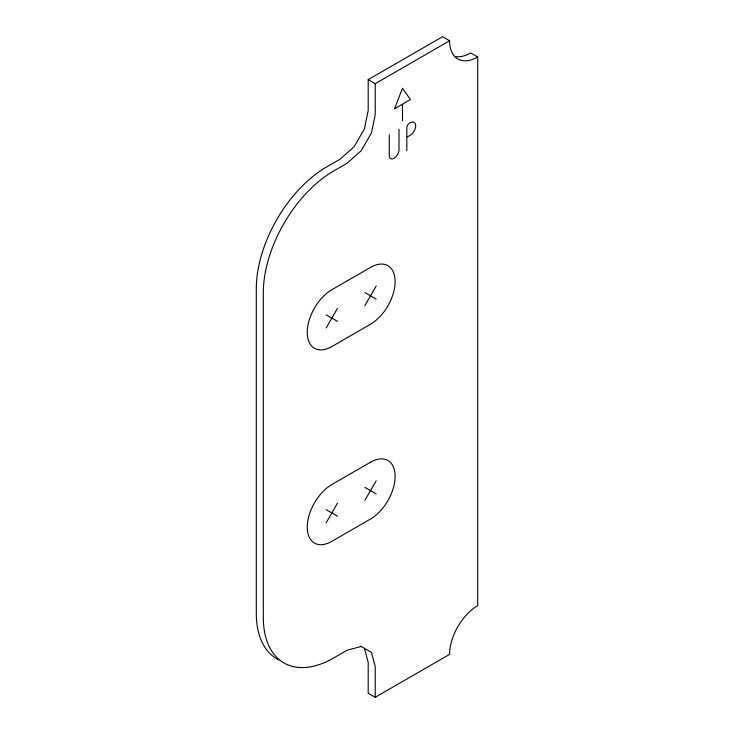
<?xml version="1.0" encoding="UTF-8"?>
<svg xmlns="http://www.w3.org/2000/svg" width="734" height="734" viewBox="0 0 734 734"><rect width="100%" height="100%" fill="white"/><g stroke="black" fill="none" stroke-linecap="round" stroke-linejoin="round"><path stroke-width="1.1" d="M326.18 327.97L337.53 308.308M364.835 305.656L376.193 285.985M326.18 522.764L337.53 503.102M364.835 500.45L376.193 480.779M278.764 659.884A99.402 57.39 -60 0 1 256.294 613.376L256.294 288.719A99.402 57.39 -60 0 1 326.584 166.967L340.081 159.177L354.137 146.708L364.431 128.89L368.193 110.476L368.193 79.639L442.565 36.7L449.593 40.755A39.764 22.956 -60 0 0 477.706 56.995L477.706 605.669A39.764 22.956 -60 0 0 449.593 654.361L375.221 697.3L368.193 693.245L368.193 662.398L364.431 648.342M368.193 79.639L375.221 83.694L449.593 40.755M401.929 104.494L394.525 108.77L402.489 88.245L410.453 99.567L402.489 104.164L402.489 120.706M407.379 136.891L410.278 135.221A7.661 4.422 -60 0 0 415.701 125.835A7.661 4.422 -60 0 0 410.278 122.706L409.453 123.184A3.725 2.156 -60 0 0 406.819 127.744L406.819 150.672M361.165 646.461L347.109 650.223L333.612 658.013A99.402 57.39 -60 0 1 263.322 617.432L263.322 292.774A99.402 57.39 -60 0 1 333.612 171.031L347.109 163.232L361.165 150.773L371.459 132.946L375.221 114.541L375.221 83.694M477.706 56.995L470.678 52.931A39.764 22.956 -60 0 1 454.548 56.371M364.835 292.536L376.193 299.096M326.18 314.858L337.53 321.419M364.835 487.339L376.193 493.89M326.18 509.653L337.53 516.213M360.688 646.177L371.459 652.398L375.221 666.454L375.221 697.3M399.012 129.212L399.012 149.855A6.881 3.973 -60 0 1 394.149 158.278A6.881 3.973 -60 0 1 389.286 155.47L389.286 134.827M370.514 267.415L331.851 289.728A34.792 20.084 -60 0 0 307.252 332.346A34.792 20.084 -60 0 0 331.851 346.549L370.514 324.226A34.792 20.084 -60 0 0 395.112 281.617A34.792 20.084 -60 0 0 370.514 267.415M370.514 462.209L331.851 484.523A34.792 20.084 -60 0 0 307.252 527.14A34.792 20.084 -60 0 0 331.851 541.343L370.514 519.021A34.792 20.084 -60 0 0 395.112 476.412A34.792 20.084 -60 0 0 370.514 462.209"/></g></svg>
